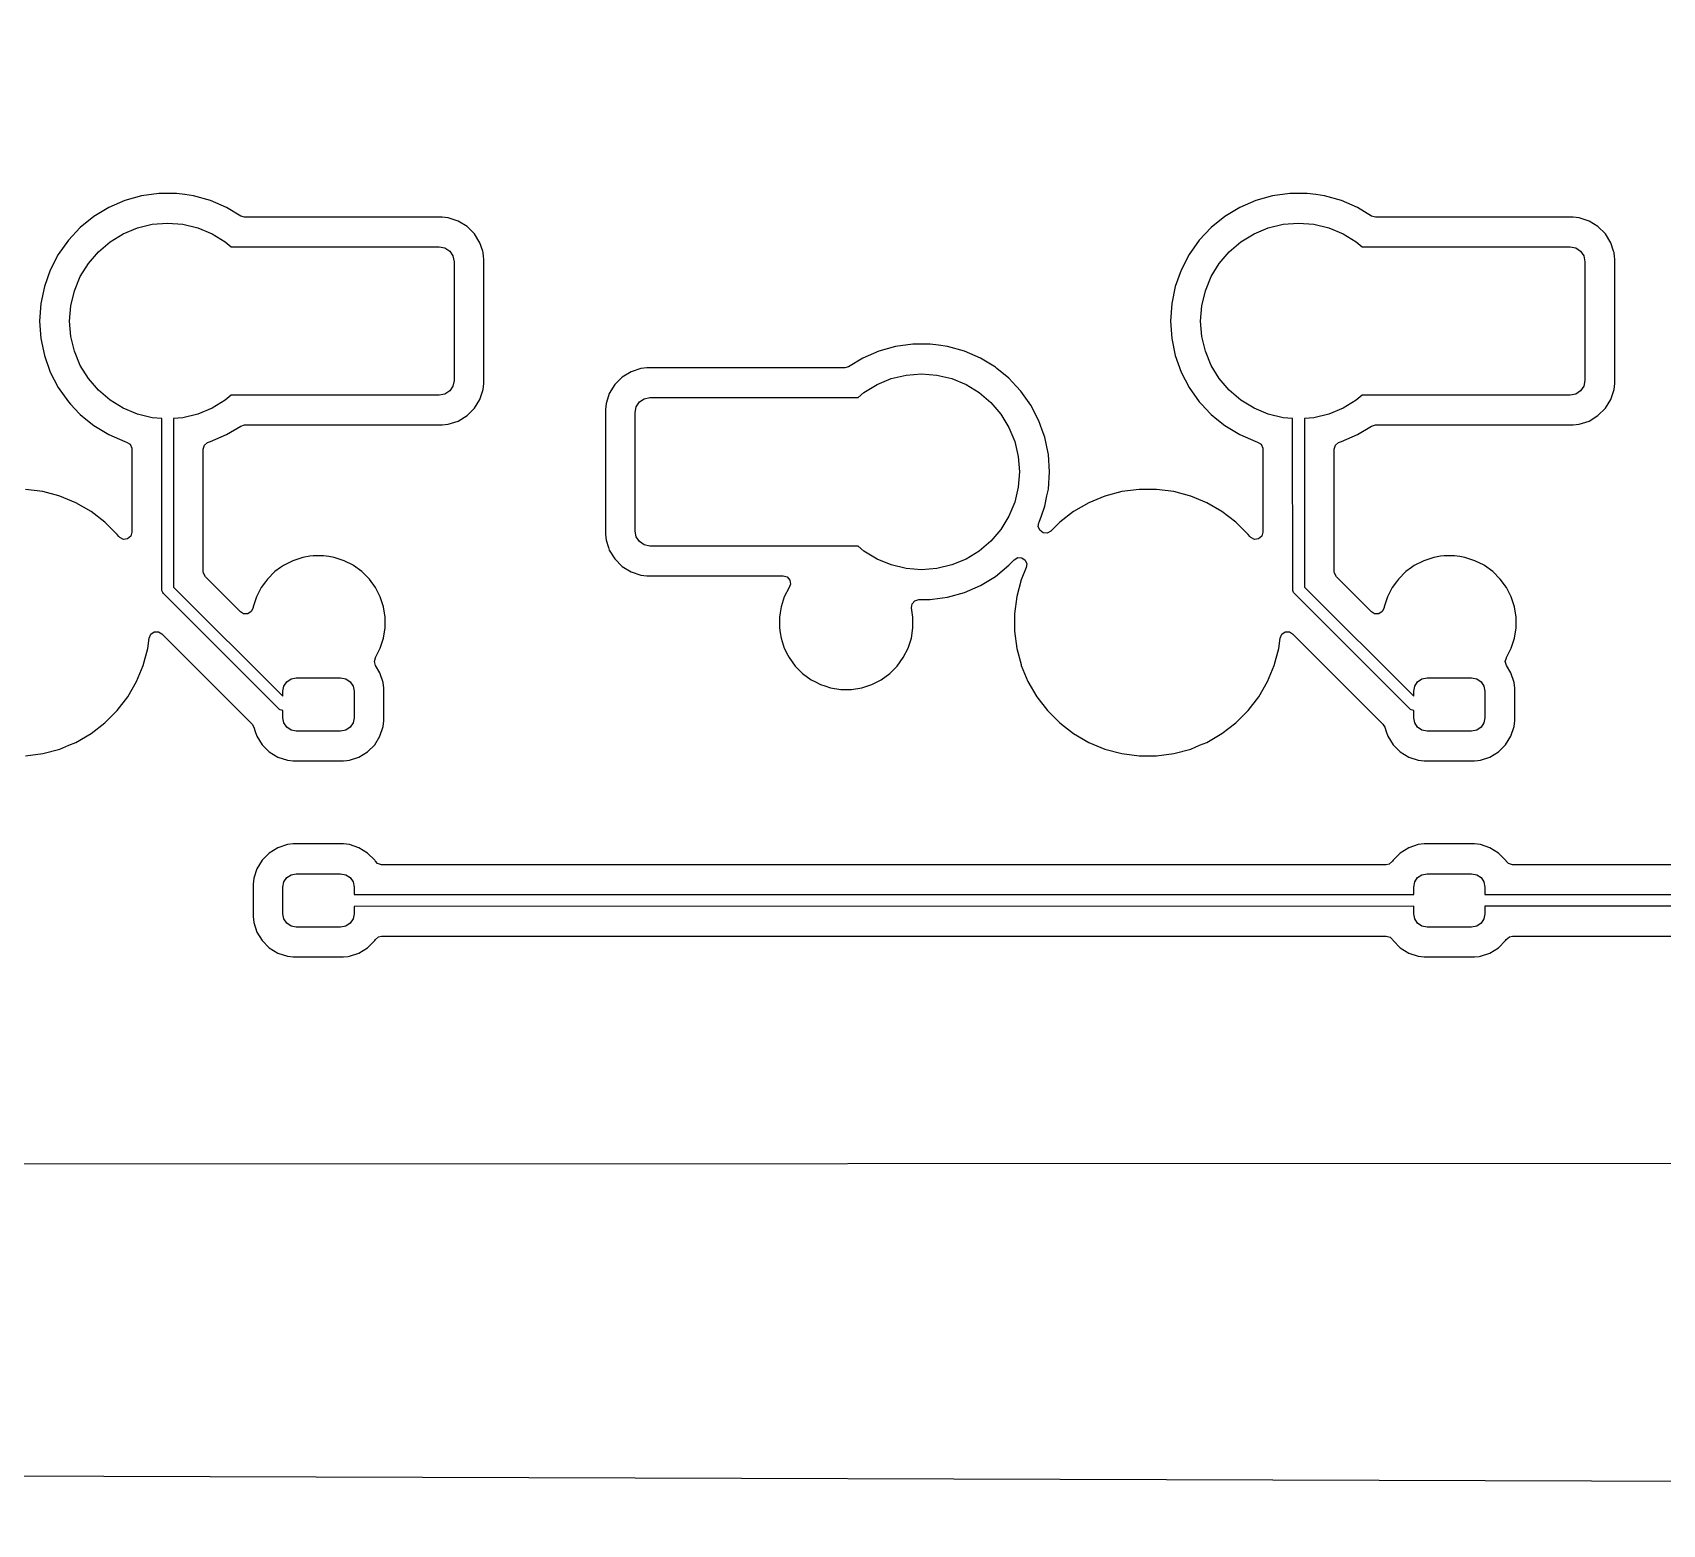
# Model space of a CAD drawing. Header units: millimetres. Extents: x 46 to 4458, y 59 to 1499.
# Drawn here: x 1655.9 to 1683.35, y 832.69 to 857.83 of the extents above; entities that cross this region are included whole.
import ezdxf

# ---------------------------------------------------------------- set-up
doc = ezdxf.new("R2010")
doc.units = ezdxf.units.MM
doc.layers.add('BLACK', color=7, linetype='Continuous')

msp = doc.modelspace()

# ---------------------------------------------------------------- linework, layer by layer
msp.add_lwpolyline([(1739.51188, 833.25441), (1638.06271, 833.5564), (1638.38771, 944.69762), (2107.13583, 944.69762), (2107.13583, 832.69492), (1950.85196, 832.69492)])
at = {"layer": 'BLACK', "linetype": 'Continuous'}
for p, q in [((1657.45127, 854.99795), (1657.18144, 854.88075)), ((1657.73456, 855.07733), (1657.45127, 854.99795)), ((1658.02602, 855.11739), (1657.73456, 855.07733)), ((1657.73456, 855.07733), (1657.73456, 855.07733)), ((1658.32022, 855.11739), (1658.02602, 855.11739)), ((1658.02602, 855.11739), (1658.02602, 855.11739)), ((1658.46595, 855.09736), (1658.32022, 855.11739)), ((1658.32022, 855.11739), (1658.32022, 855.11739)), ((1658.61167, 855.07733), (1658.46595, 855.09736)), ((1658.61168, 855.07733), (1658.61167, 855.07733)), ((1658.89496, 854.99795), (1658.61168, 855.07733)), ((1658.61168, 855.07733), (1658.61168, 855.07733)), ((1659.16479, 854.88075), (1658.89496, 854.99795)), ((1676.50127, 854.99795), (1676.23144, 854.88075)), ((1676.78456, 855.07733), (1676.50127, 854.99795)), ((1677.07602, 855.11739), (1676.78456, 855.07733)), ((1676.78456, 855.07733), (1676.78456, 855.07733)), ((1677.37022, 855.11739), (1677.07602, 855.11739)), ((1677.07602, 855.11739), (1677.07602, 855.11739)), ((1677.51595, 855.09736), (1677.37022, 855.11739)), ((1677.37022, 855.11739), (1677.37022, 855.11739)), ((1677.66167, 855.07733), (1677.51595, 855.09736)), ((1677.66168, 855.07733), (1677.66167, 855.07733)), ((1677.94496, 854.99795), (1677.66168, 855.07733)), ((1677.66168, 855.07733), (1677.66168, 855.07733)), ((1678.21479, 854.88075), (1677.94496, 854.99795)), ((1656.93007, 854.72789), (1656.70186, 854.54223)), ((1657.18144, 854.88075), (1656.93007, 854.72789)), ((1657.18144, 854.88075), (1657.18144, 854.88075)), ((1657.915, 854.59657), (1658.17312, 854.61689)), ((1658.17312, 854.61689), (1658.43124, 854.59657)), ((1659.1648, 854.88075), (1659.16479, 854.88075)), ((1659.40375, 854.73544), (1659.1648, 854.88075)), ((1659.46818, 854.71739), (1659.40375, 854.73544)), ((1660.84599, 854.71739), (1659.46818, 854.71739)), ((1660.846, 854.71739), (1660.84599, 854.71739)), ((1662.79813, 854.71739), (1660.846, 854.71739)), ((1662.79814, 854.71739), (1662.79813, 854.71739)), ((1662.90091, 854.70689), (1662.79814, 854.71739)), ((1662.90092, 854.70689), (1662.90091, 854.70689)), ((1663.06745, 854.6517), (1662.90092, 854.70689)), ((1663.21678, 854.5596), (1663.06745, 854.6517)), ((1675.98007, 854.72789), (1675.75186, 854.54223)), ((1676.23144, 854.88075), (1675.98007, 854.72789)), ((1676.23144, 854.88075), (1676.23144, 854.88075)), ((1676.965, 854.59657), (1677.22312, 854.61689)), ((1677.22312, 854.61689), (1677.48124, 854.59657)), ((1678.2148, 854.88075), (1678.21479, 854.88075)), ((1678.45375, 854.73544), (1678.2148, 854.88075)), ((1678.51818, 854.71739), (1678.45375, 854.73544)), ((1679.89599, 854.71739), (1678.51818, 854.71739)), ((1679.896, 854.71739), (1679.89599, 854.71739)), ((1681.84813, 854.71739), (1679.896, 854.71739)), ((1681.84814, 854.71739), (1681.84813, 854.71739)), ((1681.95091, 854.70689), (1681.84814, 854.71739)), ((1681.95092, 854.70689), (1681.95091, 854.70689)), ((1682.11745, 854.6517), (1681.95092, 854.70689)), ((1682.26678, 854.5596), (1682.11745, 854.6517)), ((1656.70186, 854.54223), (1656.50105, 854.32721)), ((1657.20327, 854.30177), (1657.42404, 854.43705)), ((1657.42404, 854.43705), (1657.66324, 854.53613)), ((1657.66324, 854.53613), (1657.915, 854.59657)), ((1658.43124, 854.59657), (1658.683, 854.53613)), ((1658.683, 854.53613), (1658.9222, 854.43705)), ((1658.9222, 854.43705), (1659.14297, 854.30177)), ((1663.34083, 854.43554), (1663.21678, 854.5596)), ((1663.43293, 854.28622), (1663.34083, 854.43554)), ((1675.75186, 854.54223), (1675.55105, 854.32721)), ((1676.25327, 854.30177), (1676.47404, 854.43705)), ((1676.47404, 854.43705), (1676.71324, 854.53613)), ((1676.71324, 854.53613), (1676.965, 854.59657)), ((1677.48124, 854.59657), (1677.733, 854.53613)), ((1677.733, 854.53613), (1677.9722, 854.43705)), ((1677.9722, 854.43705), (1678.19297, 854.30177)), ((1682.39083, 854.43554), (1682.26678, 854.5596)), ((1682.48293, 854.28622), (1682.39083, 854.43554)), ((1656.3314, 854.08687), (1656.19605, 853.82565)), ((1656.50105, 854.32721), (1656.3314, 854.08687)), ((1656.3314, 854.08687), (1656.3314, 854.08687)), ((1656.83824, 853.93673), (1657.00639, 854.13361)), ((1657.00639, 854.13361), (1657.20327, 854.30177)), ((1659.14297, 854.30177), (1659.24234, 854.21689)), ((1659.24234, 854.21689), (1660.79812, 854.21689)), ((1660.79812, 854.21689), (1662.74812, 854.21689)), ((1662.74812, 854.21689), (1662.84379, 854.19786)), ((1662.84379, 854.19786), (1662.9249, 854.14366)), ((1662.9249, 854.14366), (1662.97909, 854.06256)), ((1663.48063, 854.14229), (1663.43293, 854.28622)), ((1663.48812, 854.11969), (1663.48063, 854.14229)), ((1663.48812, 854.11968), (1663.48812, 854.11969)), ((1663.49569, 854.0456), (1663.48812, 854.11968)), ((1675.3814, 854.08687), (1675.24605, 853.82565)), ((1675.55105, 854.32721), (1675.3814, 854.08687)), ((1675.3814, 854.08687), (1675.3814, 854.08687)), ((1675.88824, 853.93673), (1676.05639, 854.13361)), ((1676.05639, 854.13361), (1676.25327, 854.30177)), ((1678.19297, 854.30177), (1678.29234, 854.21689)), ((1678.29234, 854.21689), (1679.84812, 854.21689)), ((1679.84812, 854.21689), (1681.79812, 854.21689)), ((1681.79812, 854.21689), (1681.89379, 854.19786)), ((1681.89379, 854.19786), (1681.9749, 854.14366)), ((1681.9749, 854.14366), (1682.02909, 854.06256)), ((1682.53063, 854.14229), (1682.48293, 854.28622)), ((1682.53812, 854.11969), (1682.53063, 854.14229)), ((1682.53812, 854.11968), (1682.53812, 854.11969)), ((1682.54569, 854.0456), (1682.53812, 854.11968)), ((1656.19605, 853.82565), (1656.09753, 853.54845)), ((1656.70296, 853.71597), (1656.83824, 853.93673)), ((1662.97909, 854.06256), (1662.99812, 853.96689)), ((1662.99812, 853.96689), (1662.99812, 851.96689)), ((1663.49862, 854.0169), (1663.49569, 854.0456)), ((1663.49862, 851.91688), (1663.49862, 854.0169)), ((1675.24605, 853.82565), (1675.14753, 853.54845)), ((1675.75296, 853.71597), (1675.88824, 853.93673)), ((1682.02909, 854.06256), (1682.04812, 853.96689)), ((1682.04812, 853.96689), (1682.04812, 851.96689)), ((1682.54862, 854.0169), (1682.54569, 854.0456)), ((1682.54862, 851.91688), (1682.54862, 854.0169)), ((1656.09752, 853.54843), (1656.03767, 853.2604)), ((1656.09753, 853.54845), (1656.09752, 853.54843)), ((1656.60388, 853.47677), (1656.70296, 853.71597)), ((1675.14752, 853.54843), (1675.08767, 853.2604)), ((1675.14753, 853.54845), (1675.14752, 853.54843)), ((1675.65388, 853.47677), (1675.75296, 853.71597)), ((1656.03767, 853.2604), (1656.01759, 852.96689)), ((1656.03767, 853.2604), (1656.03767, 853.2604)), ((1656.54343, 853.225), (1656.60388, 853.47677)), ((1675.08767, 853.2604), (1675.06759, 852.96689)), ((1675.08767, 853.2604), (1675.08767, 853.2604)), ((1675.59343, 853.225), (1675.65388, 853.47677)), ((1656.52312, 852.96689), (1656.54343, 853.225)), ((1675.57312, 852.96689), (1675.59343, 853.225)), ((1656.01759, 852.96689), (1656.03767, 852.67338)), ((1656.54343, 852.70877), (1656.52312, 852.96689)), ((1656.60388, 852.45701), (1656.54343, 852.70877)), ((1675.06759, 852.96689), (1675.08767, 852.67338)), ((1675.59343, 852.70877), (1675.57312, 852.96689)), ((1675.65388, 852.45701), (1675.59343, 852.70877)), ((1656.03767, 852.67338), (1656.03767, 852.67337)), ((1656.03767, 852.67337), (1656.09752, 852.38534)), ((1656.70296, 852.2178), (1656.60388, 852.45701)), ((1670.15127, 852.45795), (1669.88144, 852.34075)), ((1670.43456, 852.53733), (1670.15127, 852.45795)), ((1670.72602, 852.57739), (1670.43456, 852.53733)), ((1670.43456, 852.53733), (1670.43456, 852.53733)), ((1671.02022, 852.57739), (1670.72602, 852.57739)), ((1670.72602, 852.57739), (1670.72602, 852.57739)), ((1671.15907, 852.5583), (1671.02022, 852.57739)), ((1671.02022, 852.57739), (1671.02022, 852.57739)), ((1671.31167, 852.53733), (1671.15907, 852.5583)), ((1671.31168, 852.53733), (1671.31167, 852.53733)), ((1671.59496, 852.45795), (1671.31168, 852.53733)), ((1671.31168, 852.53733), (1671.31168, 852.53733)), ((1671.86479, 852.34075), (1671.59496, 852.45795)), ((1675.08767, 852.67338), (1675.08767, 852.67337)), ((1675.08767, 852.67337), (1675.14752, 852.38534)), ((1675.75296, 852.2178), (1675.65388, 852.45701)), ((1656.09752, 852.38534), (1656.09753, 852.38533)), ((1656.09753, 852.38533), (1656.19605, 852.10813)), ((1656.83824, 851.99704), (1656.70296, 852.2178)), ((1666.14532, 852.16689), (1665.97879, 852.1117)), ((1666.2481, 852.17739), (1666.14532, 852.16689)), ((1666.14532, 852.16689), (1666.14532, 852.16689)), ((1666.24812, 852.17739), (1666.2481, 852.17739)), ((1669.57806, 852.17739), (1666.24812, 852.17739)), ((1669.64249, 852.19544), (1669.57806, 852.17739)), ((1669.88144, 852.34075), (1669.64249, 852.19544)), ((1669.88144, 852.34075), (1669.88144, 852.34075)), ((1671.8648, 852.34075), (1671.86479, 852.34075)), ((1672.11616, 852.18789), (1671.8648, 852.34075)), ((1672.11617, 852.18789), (1672.11616, 852.18789)), ((1672.13821, 852.16995), (1672.11617, 852.18789)), ((1672.11617, 852.18789), (1672.11617, 852.18789)), ((1672.34438, 852.00223), (1672.13821, 852.16995)), ((1675.14752, 852.38534), (1675.14753, 852.38533)), ((1675.14753, 852.38533), (1675.24605, 852.10813)), ((1675.88824, 851.99704), (1675.75296, 852.2178)), ((1656.19605, 852.10813), (1656.3314, 851.84691)), ((1657.00639, 851.80016), (1656.83824, 851.99704)), ((1662.97909, 851.87122), (1662.9249, 851.79011)), ((1662.99812, 851.96689), (1662.97909, 851.87122)), ((1663.48812, 851.81409), (1663.49862, 851.91688)), ((1665.70541, 851.89555), (1665.61331, 851.74622)), ((1665.82946, 852.0196), (1665.70541, 851.89555)), ((1665.97878, 852.1117), (1665.82946, 852.0196)), ((1665.97879, 852.1117), (1665.97878, 852.1117)), ((1669.90327, 851.76177), (1670.12404, 851.89705)), ((1670.12404, 851.89705), (1670.36324, 851.99613)), ((1670.36324, 851.99613), (1670.615, 852.05657)), ((1670.615, 852.05657), (1670.87312, 852.07689)), ((1670.87312, 852.07689), (1671.13124, 852.05657)), ((1671.13124, 852.05657), (1671.383, 851.99613)), ((1671.383, 851.99613), (1671.6222, 851.89705)), ((1671.6222, 851.89705), (1671.84297, 851.76177)), ((1672.34438, 852.00222), (1672.34438, 852.00223)), ((1672.46735, 851.87055), (1672.34438, 852.00222)), ((1672.34438, 852.00222), (1672.34438, 852.00222)), ((1672.54519, 851.78721), (1672.46735, 851.87055)), ((1675.24605, 852.10813), (1675.3814, 851.84691)), ((1676.05639, 851.80016), (1675.88824, 851.99704)), ((1682.02909, 851.87122), (1681.9749, 851.79011)), ((1682.04812, 851.96689), (1682.02909, 851.87122)), ((1682.53812, 851.81409), (1682.54862, 851.91688)), ((1656.3314, 851.84691), (1656.3314, 851.8469)), ((1656.3314, 851.8469), (1656.50105, 851.60656)), ((1656.50105, 851.60656), (1656.53792, 851.56709)), ((1657.20327, 851.63201), (1657.00639, 851.80016)), ((1657.42404, 851.49673), (1657.20327, 851.63201)), ((1659.14297, 851.63201), (1658.9222, 851.49673)), ((1659.24234, 851.71689), (1659.14297, 851.63201)), ((1660.69812, 851.71689), (1659.24234, 851.71689)), ((1662.74812, 851.71689), (1660.69812, 851.71689)), ((1662.84379, 851.73592), (1662.74812, 851.71689)), ((1662.9249, 851.79011), (1662.84379, 851.73592)), ((1663.34083, 851.49823), (1663.43293, 851.64755)), ((1663.43293, 851.64755), (1663.48812, 851.81409)), ((1665.60114, 851.70951), (1665.55812, 851.57968)), ((1665.6133, 851.74622), (1665.60114, 851.70951)), ((1665.61331, 851.74622), (1665.6133, 851.74622)), ((1666.06715, 851.52256), (1666.12134, 851.60366)), ((1666.12134, 851.60366), (1666.20245, 851.65786)), ((1666.20245, 851.65786), (1666.29812, 851.67689)), ((1666.29812, 851.67689), (1668.34812, 851.67689)), ((1668.34812, 851.67689), (1669.80389, 851.67689)), ((1669.80389, 851.67689), (1669.90327, 851.76177)), ((1671.84297, 851.76177), (1672.03985, 851.59361)), ((1672.71484, 851.54687), (1672.54519, 851.78721)), ((1675.3814, 851.84691), (1675.3814, 851.8469)), ((1675.3814, 851.8469), (1675.55105, 851.60656)), ((1675.55105, 851.60656), (1675.58792, 851.56709)), ((1676.25327, 851.63201), (1676.05639, 851.80016)), ((1676.47404, 851.49673), (1676.25327, 851.63201)), ((1678.19297, 851.63201), (1677.9722, 851.49673)), ((1678.29234, 851.71689), (1678.19297, 851.63201)), ((1679.74812, 851.71689), (1678.29234, 851.71689)), ((1681.79812, 851.71689), (1679.74812, 851.71689)), ((1681.89379, 851.73592), (1681.79812, 851.71689)), ((1681.9749, 851.79011), (1681.89379, 851.73592)), ((1682.39083, 851.49823), (1682.48293, 851.64755)), ((1682.48293, 851.64755), (1682.53812, 851.81409)), ((1656.53792, 851.56709), (1656.69006, 851.40418)), ((1656.69006, 851.40418), (1656.70186, 851.39155)), ((1656.70186, 851.39155), (1656.79502, 851.31576)), ((1657.66324, 851.39764), (1657.42404, 851.49673)), ((1657.915, 851.3372), (1657.66324, 851.39764)), ((1658.07381, 851.3247), (1657.915, 851.3372)), ((1658.07504, 848.42738), (1658.07381, 851.3247)), ((1658.43124, 851.3372), (1658.2719, 851.32466)), ((1658.2719, 851.32466), (1658.2731, 848.48567)), ((1658.683, 851.39764), (1658.43124, 851.3372)), ((1658.9222, 851.49673), (1658.683, 851.39764)), ((1663.06745, 851.28207), (1663.21678, 851.37418)), ((1663.21678, 851.37418), (1663.34083, 851.49823)), ((1665.55812, 851.57968), (1665.54762, 851.4769)), ((1665.54762, 851.4769), (1665.54762, 849.37689)), ((1665.55812, 851.57968), (1665.55812, 851.57968)), ((1665.55812, 851.57968), (1665.55812, 851.57968)), ((1666.04812, 851.42689), (1666.06715, 851.52256)), ((1666.04812, 849.42689), (1666.04812, 851.42689)), ((1672.03985, 851.59361), (1672.208, 851.39673)), ((1672.208, 851.39673), (1672.34328, 851.17597)), ((1672.71484, 851.54686), (1672.71484, 851.54687)), ((1672.71484, 851.54687), (1672.71484, 851.54687)), ((1672.85019, 851.28565), (1672.71484, 851.54686)), ((1675.58792, 851.56709), (1675.74006, 851.40418)), ((1675.74006, 851.40418), (1675.75186, 851.39155)), ((1675.75186, 851.39155), (1675.84502, 851.31576)), ((1676.71324, 851.39764), (1676.47404, 851.49673)), ((1676.965, 851.3372), (1676.71324, 851.39764)), ((1677.12381, 851.3247), (1676.965, 851.3372)), ((1677.12504, 848.42738), (1677.12381, 851.3247)), ((1677.48124, 851.3372), (1677.3219, 851.32466)), ((1677.3219, 851.32466), (1677.3231, 848.48567)), ((1677.733, 851.39764), (1677.48124, 851.3372)), ((1677.9722, 851.49673), (1677.733, 851.39764)), ((1682.11745, 851.28207), (1682.26678, 851.37418)), ((1682.26678, 851.37418), (1682.39083, 851.49823)), ((1656.79502, 851.31576), (1656.93007, 851.20589)), ((1656.93007, 851.20589), (1656.93007, 851.20589)), ((1656.93007, 851.20589), (1656.93007, 851.20589)), ((1656.93007, 851.20589), (1657.18144, 851.05303)), ((1657.18144, 851.05303), (1657.18144, 851.05303)), ((1657.18144, 851.05303), (1657.45128, 850.93582)), ((1658.89496, 850.93582), (1659.16479, 851.05302)), ((1659.16479, 851.05302), (1659.1648, 851.05303)), ((1659.1648, 851.05303), (1659.40375, 851.19834)), ((1659.1648, 851.05303), (1659.1648, 851.05303)), ((1659.40375, 851.19834), (1659.46818, 851.21639)), ((1659.46818, 851.21639), (1660.6481, 851.21639)), ((1660.6481, 851.21639), (1660.64811, 851.21639)), ((1660.64811, 851.21639), (1662.79813, 851.21639)), ((1662.79813, 851.21639), (1662.90092, 851.22689)), ((1662.90092, 851.22689), (1663.06745, 851.28207)), ((1672.34328, 851.17597), (1672.44236, 850.93677)), ((1672.90575, 851.12932), (1672.85019, 851.28565)), ((1672.94871, 851.00845), (1672.90575, 851.12932)), ((1675.84502, 851.31576), (1675.98007, 851.20589)), ((1675.98007, 851.20589), (1675.98007, 851.20589)), ((1675.98007, 851.20589), (1675.98007, 851.20589)), ((1675.98007, 851.20589), (1676.23144, 851.05303)), ((1676.23144, 851.05303), (1676.23144, 851.05303)), ((1676.23144, 851.05303), (1676.50128, 850.93582)), ((1677.94496, 850.93582), (1678.21479, 851.05302)), ((1678.21479, 851.05302), (1678.2148, 851.05303)), ((1678.2148, 851.05303), (1678.45375, 851.19834)), ((1678.2148, 851.05303), (1678.2148, 851.05303)), ((1678.45375, 851.19834), (1678.51818, 851.21639)), ((1678.51818, 851.21639), (1679.6981, 851.21639)), ((1679.6981, 851.21639), (1679.69811, 851.21639)), ((1679.69811, 851.21639), (1681.84813, 851.21639)), ((1681.84813, 851.21639), (1681.95092, 851.22689)), ((1681.95092, 851.22689), (1682.11745, 851.28207)), ((1657.45128, 850.93582), (1657.48207, 850.92719)), ((1657.48207, 850.92719), (1657.54132, 850.89015)), ((1657.54132, 850.89015), (1657.57113, 850.82696)), ((1657.57113, 850.82696), (1657.57262, 850.80779)), ((1657.57262, 850.80779), (1657.57262, 849.41141)), ((1658.77362, 850.80779), (1658.7933, 850.87483)), ((1658.77362, 849.37689), (1658.77362, 850.80779)), ((1658.7933, 850.87483), (1658.84611, 850.92058)), ((1658.84611, 850.92058), (1658.86417, 850.92719)), ((1658.86417, 850.92719), (1658.89496, 850.93582)), ((1658.89496, 850.93582), (1658.89496, 850.93582)), ((1672.44236, 850.93677), (1672.50281, 850.685)), ((1672.94871, 851.00843), (1672.94871, 851.00845)), ((1672.98195, 850.84849), (1672.94871, 851.00843)), ((1673.00857, 850.7204), (1672.98195, 850.84849)), ((1676.50128, 850.93582), (1676.53207, 850.92719)), ((1676.53207, 850.92719), (1676.59132, 850.89015)), ((1676.59132, 850.89015), (1676.62113, 850.82696)), ((1676.62113, 850.82696), (1676.62262, 850.80779)), ((1676.62262, 850.80779), (1676.62262, 849.41141)), ((1677.82362, 850.80779), (1677.8433, 850.87483)), ((1677.82362, 849.37689), (1677.82362, 850.80779)), ((1677.8433, 850.87483), (1677.89611, 850.92058)), ((1677.89611, 850.92058), (1677.91417, 850.92719)), ((1677.91417, 850.92719), (1677.94496, 850.93582)), ((1677.94496, 850.93582), (1677.94496, 850.93582)), ((1672.50281, 850.685), (1672.52312, 850.42689)), ((1673.02864, 850.42689), (1673.00857, 850.7204)), ((1672.52312, 850.42689), (1672.50281, 850.16877)), ((1673.00857, 850.13338), (1673.02864, 850.42689)), ((1656.07192, 850.09289), (1655.78024, 850.13129)), ((1656.33838, 850.02149), (1656.07192, 850.09289)), ((1656.07192, 850.09289), (1656.07192, 850.09289)), ((1656.07192, 850.09289), (1656.07192, 850.09289)), ((1656.35611, 850.01674), (1656.33838, 850.02149)), ((1656.62791, 849.90415), (1656.35611, 850.01674)), ((1672.50281, 850.16877), (1672.44236, 849.91701)), ((1672.94871, 849.84534), (1672.98532, 850.02149)), ((1672.98532, 850.02149), (1673.00857, 850.13338)), ((1673.96012, 850.01674), (1673.68832, 849.90415)), ((1674.24432, 850.09289), (1673.96012, 850.01674)), ((1674.536, 850.13129), (1674.24432, 850.09289)), ((1674.53601, 850.13129), (1674.536, 850.13129)), ((1674.83023, 850.13129), (1674.53601, 850.13129)), ((1674.53601, 850.13129), (1674.53601, 850.13129)), ((1674.83024, 850.13129), (1674.83023, 850.13129)), ((1674.83023, 850.13129), (1674.83023, 850.13129)), ((1675.12192, 850.09289), (1674.83024, 850.13129)), ((1675.38838, 850.02149), (1675.12192, 850.09289)), ((1675.12192, 850.09289), (1675.12192, 850.09289)), ((1675.12192, 850.09289), (1675.12192, 850.09289)), ((1675.40611, 850.01674), (1675.38838, 850.02149)), ((1675.67791, 849.90415), (1675.40611, 850.01674)), ((1656.62793, 849.90415), (1656.62791, 849.90415)), ((1656.88271, 849.75705), (1656.62793, 849.90415)), ((1656.88272, 849.75704), (1656.88271, 849.75705)), ((1656.88271, 849.75705), (1656.88271, 849.75705)), ((1657.11613, 849.57794), (1656.88272, 849.75704)), ((1656.88272, 849.75704), (1656.88272, 849.75704)), ((1656.88272, 849.75704), (1656.88272, 849.75704)), ((1672.34328, 849.6778), (1672.208, 849.45704)), ((1672.44236, 849.91701), (1672.34328, 849.6778)), ((1672.85368, 849.57793), (1672.89166, 849.6848)), ((1672.89166, 849.6848), (1672.94871, 849.84533)), ((1672.94871, 849.84533), (1672.94871, 849.84534)), ((1672.94871, 849.84534), (1672.94871, 849.84534)), ((1673.43351, 849.75704), (1673.20011, 849.57794)), ((1673.43353, 849.75705), (1673.43351, 849.75704)), ((1673.68831, 849.90415), (1673.43353, 849.75705)), ((1673.68832, 849.90415), (1673.68831, 849.90415)), ((1675.67793, 849.90415), (1675.67791, 849.90415)), ((1675.93271, 849.75705), (1675.67793, 849.90415)), ((1675.93272, 849.75704), (1675.93271, 849.75705)), ((1675.93271, 849.75705), (1675.93271, 849.75705)), ((1676.16613, 849.57794), (1675.93272, 849.75704)), ((1675.93272, 849.75704), (1675.93272, 849.75704)), ((1675.93272, 849.75704), (1675.93272, 849.75704)), ((1657.11614, 849.57793), (1657.11613, 849.57794)), ((1657.32416, 849.3699), (1657.11614, 849.57793)), ((1657.57262, 849.41141), (1657.55293, 849.34437)), ((1666.06715, 849.33122), (1666.04812, 849.42689)), ((1672.208, 849.45704), (1672.03985, 849.26016)), ((1672.83901, 849.50704), (1672.84896, 849.56529)), ((1672.86343, 849.44158), (1672.83901, 849.50704)), ((1672.84896, 849.56529), (1672.85019, 849.56811)), ((1672.85019, 849.56812), (1672.85368, 849.57793)), ((1672.85019, 849.56811), (1672.85019, 849.56812)), ((1672.91936, 849.39971), (1672.86343, 849.44158)), ((1672.98905, 849.39472), (1672.91936, 849.39971)), ((1673.05038, 849.42821), (1672.98905, 849.39472)), ((1673.20011, 849.57794), (1673.05038, 849.42821)), ((1676.16614, 849.57793), (1676.16613, 849.57794)), ((1676.37416, 849.3699), (1676.16614, 849.57793)), ((1676.62262, 849.41141), (1676.60293, 849.34437)), ((1657.32417, 849.36989), (1657.32416, 849.3699)), ((1657.35024, 849.33592), (1657.32417, 849.36989)), ((1657.36742, 849.31769), (1657.35024, 849.33592)), ((1657.43097, 849.28867), (1657.36742, 849.31769)), ((1657.50013, 849.29861), (1657.43097, 849.28867)), ((1657.55293, 849.34437), (1657.50013, 849.29861)), ((1658.77362, 848.74698), (1658.77362, 849.37689)), ((1665.54762, 849.37689), (1665.54762, 849.37687)), ((1665.54762, 849.37687), (1665.55812, 849.27409)), ((1665.55812, 849.27409), (1665.55812, 849.27409)), ((1665.55812, 849.27409), (1665.59878, 849.15139)), ((1665.59878, 849.15139), (1665.61331, 849.10755)), ((1666.12134, 849.25011), (1666.06715, 849.33122)), ((1666.20245, 849.19592), (1666.12134, 849.25011)), ((1666.29812, 849.17689), (1666.20245, 849.19592)), ((1668.22312, 849.17689), (1666.29812, 849.17689)), ((1669.80389, 849.17689), (1668.22312, 849.17689)), ((1669.90327, 849.09201), (1669.80389, 849.17689)), ((1672.03985, 849.26016), (1671.84297, 849.09201)), ((1676.37417, 849.36989), (1676.37416, 849.3699)), ((1676.40024, 849.33592), (1676.37417, 849.36989)), ((1676.41742, 849.31769), (1676.40024, 849.33592)), ((1676.48097, 849.28867), (1676.41742, 849.31769)), ((1676.55013, 849.29861), (1676.48097, 849.28867)), ((1676.60293, 849.34437), (1676.55013, 849.29861)), ((1677.82362, 848.74698), (1677.82362, 849.37689)), ((1660.12323, 848.8495), (1660.07416, 848.81385)), ((1660.28108, 848.92993), (1660.12323, 848.8495)), ((1660.44956, 848.98467), (1660.28108, 848.92993)), ((1660.28108, 848.92993), (1660.28108, 848.92993)), ((1660.56621, 849.00315), (1660.44956, 848.98467)), ((1660.62454, 849.01239), (1660.56621, 849.00315)), ((1660.8017, 849.01239), (1660.62454, 849.01239)), ((1660.88919, 848.99853), (1660.8017, 849.01239)), ((1660.97668, 848.98467), (1660.88919, 848.99853)), ((1661.14516, 848.92993), (1660.97668, 848.98467)), ((1661.29898, 848.85155), (1661.14516, 848.92993)), ((1661.14516, 848.92993), (1661.14516, 848.92993)), ((1661.30301, 848.8495), (1661.29898, 848.85155)), ((1661.44633, 848.74537), (1661.30301, 848.8495)), ((1665.61331, 849.10755), (1665.70541, 848.95823)), ((1665.70541, 848.95823), (1665.82946, 848.83418)), ((1670.12404, 848.95673), (1669.90327, 849.09201)), ((1670.36324, 848.85764), (1670.12404, 848.95673)), ((1670.615, 848.7972), (1670.36324, 848.85764)), ((1671.383, 848.85764), (1671.13124, 848.7972)), ((1671.6222, 848.95673), (1671.383, 848.85764)), ((1671.84297, 849.09201), (1671.6222, 848.95673)), ((1672.11617, 848.66589), (1672.34438, 848.85155)), ((1672.34438, 848.85155), (1672.43261, 848.94602)), ((1672.43261, 848.94602), (1672.49275, 848.98158)), ((1672.49275, 848.98158), (1672.56257, 848.97898)), ((1672.56257, 848.97898), (1672.6199, 848.93904)), ((1672.6199, 848.93904), (1672.64654, 848.87445)), ((1672.64654, 848.87445), (1672.63779, 848.81393)), ((1679.17323, 848.8495), (1679.12416, 848.81385)), ((1679.33108, 848.92993), (1679.17323, 848.8495)), ((1679.49956, 848.98467), (1679.33108, 848.92993)), ((1679.33108, 848.92993), (1679.33108, 848.92993)), ((1679.61621, 849.00315), (1679.49956, 848.98467)), ((1679.67454, 849.01239), (1679.61621, 849.00315)), ((1679.8517, 849.01239), (1679.67454, 849.01239)), ((1679.93919, 848.99853), (1679.8517, 849.01239)), ((1680.02668, 848.98467), (1679.93919, 848.99853)), ((1680.19516, 848.92993), (1680.02668, 848.98467)), ((1680.34898, 848.85155), (1680.19516, 848.92993)), ((1680.19516, 848.92993), (1680.19516, 848.92993)), ((1680.35301, 848.8495), (1680.34898, 848.85155)), ((1680.49633, 848.74537), (1680.35301, 848.8495)), ((1658.77645, 848.72063), (1658.77362, 848.74698)), ((1658.80994, 848.6593), (1658.77645, 848.72063)), ((1659.4027, 848.06654), (1658.80994, 848.6593)), ((1659.82224, 848.57551), (1659.75051, 848.47678)), ((1659.85464, 848.6201), (1659.82224, 848.57551)), ((1659.9799, 848.74537), (1659.85464, 848.6201)), ((1659.85464, 848.6201), (1659.85464, 848.6201)), ((1659.85464, 848.6201), (1659.85464, 848.6201)), ((1659.97991, 848.74537), (1659.9799, 848.74537)), ((1659.9799, 848.74537), (1659.9799, 848.74537)), ((1660.07416, 848.81385), (1659.97991, 848.74537)), ((1661.5716, 848.6201), (1661.44633, 848.74537)), ((1661.67573, 848.47678), (1661.5716, 848.6201)), ((1665.82946, 848.83418), (1665.97879, 848.74207)), ((1665.97879, 848.74207), (1666.14532, 848.68689)), ((1666.14532, 848.68689), (1666.24811, 848.67639)), ((1666.24811, 848.67639), (1668.17524, 848.67639)), ((1668.17524, 848.67639), (1668.17525, 848.67639)), ((1668.17525, 848.67639), (1668.54217, 848.67639)), ((1668.54217, 848.67639), (1668.60921, 848.6567)), ((1668.60921, 848.6567), (1668.65496, 848.6039)), ((1668.65496, 848.6039), (1668.6649, 848.53474)), ((1670.87312, 848.77689), (1670.615, 848.7972)), ((1671.13124, 848.7972), (1670.87312, 848.77689)), ((1671.8648, 848.51303), (1672.11617, 848.66589)), ((1672.55327, 848.60988), (1672.47712, 848.32568)), ((1672.63779, 848.81393), (1672.55327, 848.60988)), ((1677.82645, 848.72063), (1677.82362, 848.74698)), ((1677.85994, 848.6593), (1677.82645, 848.72063)), ((1678.4527, 848.06654), (1677.85994, 848.6593)), ((1678.87224, 848.57551), (1678.80051, 848.47678)), ((1678.90464, 848.6201), (1678.87224, 848.57551)), ((1679.0299, 848.74537), (1678.90464, 848.6201)), ((1678.90464, 848.6201), (1678.90464, 848.6201)), ((1678.90464, 848.6201), (1678.90464, 848.6201)), ((1679.02991, 848.74537), (1679.0299, 848.74537)), ((1679.0299, 848.74537), (1679.0299, 848.74537)), ((1679.12416, 848.81385), (1679.02991, 848.74537)), ((1680.6216, 848.6201), (1680.49633, 848.74537)), ((1680.72573, 848.47678), (1680.6216, 848.6201)), ((1658.08997, 848.39133), (1658.07504, 848.42738)), ((1658.10241, 848.37618), (1658.08997, 848.39133)), ((1660.05756, 846.42374), (1658.10241, 848.37618)), ((1658.2731, 848.48567), (1660.11312, 846.64821)), ((1659.67008, 848.31893), (1659.61533, 848.15045)), ((1659.75051, 848.47678), (1659.67008, 848.31893)), ((1659.67008, 848.31893), (1659.67008, 848.31893)), ((1661.70403, 848.42125), (1661.67573, 848.47678)), ((1661.75616, 848.31893), (1661.70403, 848.42125)), ((1661.77682, 848.25534), (1661.75616, 848.31893)), ((1661.75616, 848.31893), (1661.75616, 848.31893)), ((1668.56008, 848.31893), (1668.50533, 848.15044)), ((1668.64051, 848.47678), (1668.56008, 848.31893)), ((1668.56008, 848.31893), (1668.56008, 848.31893)), ((1668.64249, 848.47951), (1668.64051, 848.47678)), ((1668.6649, 848.53474), (1668.64249, 848.47951)), ((1671.05528, 848.28121), (1671.31167, 848.31645)), ((1671.31167, 848.31645), (1671.59496, 848.39582)), ((1671.59496, 848.39582), (1671.8648, 848.51303)), ((1672.47712, 848.32568), (1672.43872, 848.034)), ((1677.13997, 848.39133), (1677.12504, 848.42738)), ((1677.15241, 848.37618), (1677.13997, 848.39133)), ((1679.10756, 846.42374), (1677.15241, 848.37618)), ((1677.3231, 848.48567), (1679.16312, 846.64821)), ((1678.72008, 848.31893), (1678.66533, 848.15045)), ((1678.80051, 848.47678), (1678.72008, 848.31893)), ((1678.72008, 848.31893), (1678.72008, 848.31893)), ((1680.75403, 848.42125), (1680.72573, 848.47678)), ((1680.80616, 848.31893), (1680.75403, 848.42125)), ((1680.82682, 848.25534), (1680.80616, 848.31893)), ((1680.80616, 848.31893), (1680.80616, 848.31893)), ((1659.45375, 848.03575), (1659.4027, 848.06654)), ((1659.52361, 848.03475), (1659.45375, 848.03575)), ((1659.58293, 848.07168), (1659.52361, 848.03475)), ((1659.61286, 848.13482), (1659.58293, 848.07168)), ((1659.61533, 848.15045), (1659.61286, 848.13482)), ((1661.81091, 848.15044), (1661.77682, 848.25534)), ((1661.83862, 847.97547), (1661.81091, 848.15044)), ((1668.48925, 848.0489), (1668.47762, 847.97547)), ((1668.50533, 848.15044), (1668.48925, 848.0489)), ((1670.70367, 848.13299), (1670.71262, 848.20228)), ((1670.72862, 847.97547), (1670.70367, 848.13299)), ((1670.71262, 848.20228), (1670.75762, 848.25573)), ((1670.75762, 848.25573), (1670.82437, 848.27637)), ((1670.82437, 848.27637), (1670.82614, 848.27639)), ((1670.82614, 848.27639), (1671.02022, 848.27639)), ((1671.02022, 848.27639), (1671.05528, 848.28121)), ((1672.43872, 848.034), (1672.43872, 848.03399)), ((1672.43872, 848.03399), (1672.43872, 847.73979)), ((1678.50375, 848.03575), (1678.4527, 848.06654)), ((1678.57361, 848.03475), (1678.50375, 848.03575)), ((1678.63293, 848.07168), (1678.57361, 848.03475)), ((1678.66286, 848.13482), (1678.63293, 848.07168)), ((1678.66533, 848.15045), (1678.66286, 848.13482)), ((1680.86091, 848.15044), (1680.82682, 848.25534)), ((1680.88862, 847.97547), (1680.86091, 848.15044)), ((1661.81091, 847.62333), (1661.83862, 847.79831)), ((1661.83862, 847.79831), (1661.83862, 847.97547)), ((1668.47762, 847.97547), (1668.47762, 847.79831)), ((1668.47762, 847.79831), (1668.49065, 847.71601)), ((1670.70091, 847.62333), (1670.72862, 847.79831)), ((1670.72862, 847.79831), (1670.72862, 847.97547)), ((1680.86091, 847.62333), (1680.88862, 847.79831)), ((1680.88862, 847.79831), (1680.88862, 847.97547)), ((1657.83912, 847.44809), (1657.86255, 847.6261)), ((1657.86255, 847.6261), (1657.89082, 847.69)), ((1657.89082, 847.69), (1657.94914, 847.72847)), ((1657.94914, 847.72847), (1658.01901, 847.7293)), ((1658.01901, 847.7293), (1658.07317, 847.6976)), ((1658.07317, 847.6976), (1659.59514, 846.17563)), ((1661.75616, 847.45485), (1661.81091, 847.62333)), ((1668.49065, 847.71601), (1668.50533, 847.62333)), ((1668.50533, 847.62333), (1668.56008, 847.45485)), ((1670.64616, 847.45485), (1670.70091, 847.62333)), ((1672.43872, 847.73979), (1672.43872, 847.73977)), ((1672.43872, 847.73977), (1672.4771, 847.44827)), ((1676.88912, 847.44809), (1676.91255, 847.6261)), ((1676.91255, 847.6261), (1676.94082, 847.69)), ((1676.94082, 847.69), (1676.99914, 847.72847)), ((1676.99914, 847.72847), (1677.06901, 847.7293)), ((1677.06901, 847.7293), (1677.12317, 847.6976)), ((1677.12317, 847.6976), (1678.64514, 846.17563)), ((1680.80616, 847.45485), (1680.86091, 847.62333)), ((1657.76297, 847.1639), (1657.83912, 847.44809)), ((1661.65557, 847.23138), (1661.67382, 847.29388)), ((1661.67401, 847.16399), (1661.65557, 847.23138)), ((1661.67382, 847.29388), (1661.67572, 847.29698)), ((1661.67572, 847.29698), (1661.67573, 847.297)), ((1661.67573, 847.297), (1661.75616, 847.45485)), ((1668.56008, 847.45485), (1668.56008, 847.45485)), ((1668.56008, 847.45485), (1668.62092, 847.33543)), ((1668.62092, 847.33543), (1668.64051, 847.297)), ((1668.64051, 847.297), (1668.74464, 847.15367)), ((1670.4616, 847.15367), (1670.56573, 847.297)), ((1670.56573, 847.297), (1670.64616, 847.45485)), ((1672.4771, 847.44827), (1672.47712, 847.44809)), ((1672.47712, 847.44809), (1672.54875, 847.18077)), ((1676.81297, 847.1639), (1676.88912, 847.44809)), ((1680.70557, 847.23138), (1680.72382, 847.29388)), ((1680.72401, 847.16399), (1680.70557, 847.23138)), ((1680.72382, 847.29388), (1680.72572, 847.29698)), ((1680.72572, 847.29698), (1680.72573, 847.297)), ((1680.72573, 847.297), (1680.80616, 847.45485)), ((1657.65148, 846.89474), (1657.76297, 847.16389)), ((1657.76297, 847.16389), (1657.76297, 847.1639)), ((1657.76297, 847.16389), (1657.76297, 847.16389)), ((1660.17902, 846.89099), (1660.25202, 846.93976)), ((1660.25202, 846.93976), (1660.33812, 846.95689)), ((1660.33812, 846.95689), (1661.08812, 846.95689)), ((1661.08812, 846.95689), (1661.17422, 846.93976)), ((1661.17422, 846.93976), (1661.24722, 846.89099)), ((1661.75012, 847.04059), (1661.67401, 847.16399)), ((1661.75012, 847.04058), (1661.75012, 847.04059)), ((1661.75012, 847.04059), (1661.75012, 847.04059)), ((1661.80347, 846.8796), (1661.75012, 847.04058)), ((1668.74464, 847.15367), (1668.86991, 847.0284)), ((1668.86991, 847.0284), (1669.01323, 846.92427)), ((1670.19301, 846.92427), (1670.33633, 847.0284)), ((1670.33633, 847.0284), (1670.4616, 847.15367)), ((1672.54875, 847.18077), (1672.55327, 847.16389)), ((1672.55327, 847.16389), (1672.66585, 846.89209)), ((1676.70148, 846.89474), (1676.81297, 847.16389)), ((1676.81297, 847.16389), (1676.81297, 847.1639)), ((1676.81297, 847.16389), (1676.81297, 847.16389)), ((1679.22902, 846.89099), (1679.30202, 846.93976)), ((1679.30202, 846.93976), (1679.38812, 846.95689)), ((1679.38812, 846.95689), (1680.13812, 846.95689)), ((1680.13812, 846.95689), (1680.22422, 846.93976)), ((1680.22422, 846.93976), (1680.29722, 846.89099)), ((1680.80012, 847.04059), (1680.72401, 847.16399)), ((1680.80012, 847.04058), (1680.80012, 847.04059)), ((1680.80012, 847.04059), (1680.80012, 847.04059)), ((1680.85347, 846.8796), (1680.80012, 847.04058)), ((1657.50327, 846.63729), (1657.65038, 846.89208)), ((1657.65038, 846.89208), (1657.65148, 846.89474)), ((1660.11312, 846.73189), (1660.13025, 846.81799)), ((1660.11312, 846.64821), (1660.11312, 846.73189)), ((1660.13025, 846.81799), (1660.17902, 846.89099)), ((1661.24722, 846.89099), (1661.29599, 846.81799)), ((1661.29599, 846.81799), (1661.31312, 846.73189)), ((1661.31312, 846.73189), (1661.31312, 846.28189)), ((1661.81362, 846.78023), (1661.80347, 846.8796)), ((1661.81362, 846.23354), (1661.81362, 846.78023)), ((1669.01323, 846.92427), (1669.0764, 846.89208)), ((1669.0764, 846.89208), (1669.17108, 846.84385)), ((1669.17108, 846.84385), (1669.17108, 846.84384)), ((1669.17108, 846.84384), (1669.24297, 846.82049)), ((1669.24297, 846.82049), (1669.33956, 846.7891)), ((1669.33956, 846.7891), (1669.51454, 846.76139)), ((1669.51454, 846.76139), (1669.51454, 846.76139)), ((1669.51454, 846.76139), (1669.6917, 846.76139)), ((1669.6917, 846.76139), (1669.86667, 846.7891)), ((1669.6917, 846.76139), (1669.6917, 846.76139)), ((1669.86667, 846.7891), (1670.03516, 846.84385)), ((1670.03516, 846.84385), (1670.19301, 846.92427)), ((1672.66585, 846.89209), (1672.66586, 846.89208)), ((1672.66586, 846.89208), (1672.81296, 846.6373)), ((1676.55327, 846.63729), (1676.70038, 846.89208)), ((1676.70038, 846.89208), (1676.70148, 846.89474)), ((1679.16312, 846.73189), (1679.18025, 846.81799)), ((1679.16312, 846.64821), (1679.16312, 846.73189)), ((1679.18025, 846.81799), (1679.22902, 846.89099)), ((1680.29722, 846.89099), (1680.34599, 846.81799)), ((1680.34599, 846.81799), (1680.36312, 846.73189)), ((1680.36312, 846.73189), (1680.36312, 846.28189)), ((1680.86362, 846.78023), (1680.85347, 846.8796)), ((1680.86362, 846.23354), (1680.86362, 846.78023)), ((1657.11613, 846.19584), (1657.32417, 846.40388)), ((1657.32417, 846.40388), (1657.50327, 846.63729)), ((1660.06812, 846.41937), (1660.05756, 846.42374)), ((1660.09361, 846.40881), (1660.06812, 846.41937)), ((1660.11312, 846.40689), (1660.09361, 846.40881)), ((1660.11312, 846.28189), (1660.11312, 846.40689)), ((1672.81296, 846.6373), (1672.81297, 846.63728)), ((1672.81297, 846.63728), (1672.99207, 846.40388)), ((1672.99207, 846.40388), (1672.99207, 846.40387)), ((1672.99207, 846.40387), (1673.2001, 846.19584)), ((1676.16613, 846.19584), (1676.37417, 846.40388)), ((1676.37417, 846.40388), (1676.55327, 846.63729)), ((1679.11812, 846.41937), (1679.10756, 846.42374)), ((1679.14361, 846.40881), (1679.11812, 846.41937)), ((1679.16312, 846.40689), (1679.14361, 846.40881)), ((1679.16312, 846.28189), (1679.16312, 846.40689)), ((1656.88272, 846.01673), (1657.11613, 846.19584)), ((1659.59514, 846.17563), (1659.62516, 846.12696)), ((1659.62516, 846.12696), (1659.64994, 846.05218)), ((1660.13025, 846.19578), (1660.11312, 846.28189)), ((1660.17902, 846.12279), (1660.13025, 846.19578)), ((1660.25202, 846.07401), (1660.17902, 846.12279)), ((1661.24722, 846.12279), (1661.17422, 846.07401)), ((1661.29599, 846.19578), (1661.24722, 846.12279)), ((1661.31312, 846.28189), (1661.29599, 846.19578)), ((1661.75012, 845.97319), (1661.80347, 846.13418)), ((1661.80347, 846.13418), (1661.81362, 846.23354)), ((1673.2001, 846.19584), (1673.20011, 846.19584)), ((1673.20011, 846.19584), (1673.28047, 846.13418)), ((1673.28047, 846.13418), (1673.43352, 846.01673)), ((1675.93272, 846.01673), (1676.16613, 846.19584)), ((1678.64514, 846.17563), (1678.67516, 846.12696)), ((1678.67516, 846.12696), (1678.69994, 846.05218)), ((1679.18025, 846.19578), (1679.16312, 846.28189)), ((1679.22902, 846.12279), (1679.18025, 846.19578)), ((1679.30202, 846.07401), (1679.22902, 846.12279)), ((1680.29722, 846.12279), (1680.22422, 846.07401)), ((1680.34599, 846.19578), (1680.29722, 846.12279)), ((1680.36312, 846.28189), (1680.34599, 846.19578)), ((1680.80012, 845.97319), (1680.85347, 846.13418)), ((1680.85347, 846.13418), (1680.86362, 846.23354)), ((1656.50727, 845.81965), (1656.62791, 845.86962)), ((1656.62791, 845.86962), (1656.62792, 845.86962)), ((1656.62792, 845.86963), (1656.88272, 846.01673)), ((1656.62792, 845.86962), (1656.62792, 845.86963)), ((1659.64994, 846.05218), (1659.67612, 845.97319)), ((1659.67612, 845.97319), (1659.67612, 845.97318)), ((1659.67612, 845.97318), (1659.76515, 845.82885)), ((1660.33812, 846.05689), (1660.25202, 846.07401)), ((1661.08812, 846.05689), (1660.33812, 846.05689)), ((1661.17422, 846.07401), (1661.08812, 846.05689)), ((1661.66109, 845.82884), (1661.75012, 845.97319)), ((1673.43352, 846.01673), (1673.43353, 846.01673)), ((1673.43353, 846.01673), (1673.68831, 845.86963)), ((1673.68831, 845.86963), (1673.68832, 845.86962)), ((1673.68832, 845.86962), (1673.96012, 845.75704)), ((1675.55727, 845.81965), (1675.67791, 845.86962)), ((1675.67791, 845.86962), (1675.67792, 845.86962)), ((1675.67792, 845.86963), (1675.93272, 846.01673)), ((1675.67792, 845.86962), (1675.67792, 845.86963)), ((1678.69994, 846.05218), (1678.72612, 845.97319)), ((1678.72612, 845.97319), (1678.72612, 845.97318)), ((1678.72612, 845.97318), (1678.81515, 845.82885)), ((1679.38812, 846.05689), (1679.30202, 846.07401)), ((1680.13812, 846.05689), (1679.38812, 846.05689)), ((1680.22422, 846.07401), (1680.13812, 846.05689)), ((1680.71109, 845.82884), (1680.80012, 845.97319)), ((1655.78023, 845.64249), (1656.07192, 845.68089)), ((1656.07192, 845.68089), (1656.35611, 845.75704)), ((1656.35611, 845.75704), (1656.50727, 845.81965)), ((1659.76515, 845.82885), (1659.76515, 845.82884)), ((1659.76515, 845.82884), (1659.88507, 845.70892)), ((1659.88507, 845.70892), (1659.88508, 845.70892)), ((1659.88508, 845.70892), (1660.02941, 845.61989)), ((1660.02941, 845.61989), (1660.02942, 845.61989)), ((1660.02942, 845.61989), (1660.02942, 845.61988)), ((1660.02942, 845.61988), (1660.19041, 845.56654)), ((1660.19041, 845.56654), (1660.28977, 845.55639)), ((1660.28977, 845.55639), (1661.13646, 845.55639)), ((1661.13646, 845.55639), (1661.13647, 845.55639)), ((1661.13647, 845.55639), (1661.19088, 845.56195)), ((1661.13647, 845.55639), (1661.13647, 845.55639)), ((1661.19088, 845.56195), (1661.23583, 845.56654)), ((1661.23583, 845.56654), (1661.39682, 845.61988)), ((1661.39682, 845.61988), (1661.54116, 845.70892)), ((1661.54116, 845.70892), (1661.66109, 845.82884)), ((1673.96012, 845.75704), (1673.96013, 845.75704)), ((1673.96013, 845.75704), (1673.96013, 845.75704)), ((1673.96013, 845.75704), (1674.24432, 845.68089)), ((1674.24432, 845.68089), (1674.53601, 845.64249)), ((1674.53601, 845.64249), (1674.53602, 845.64249)), ((1674.53602, 845.64249), (1674.83022, 845.64249)), ((1674.83022, 845.64249), (1674.83023, 845.64249)), ((1674.83023, 845.64249), (1675.12192, 845.68089)), ((1675.12192, 845.68089), (1675.40611, 845.75704)), ((1675.40611, 845.75704), (1675.55727, 845.81965)), ((1678.81515, 845.82885), (1678.81515, 845.82884)), ((1678.81515, 845.82884), (1678.93507, 845.70892)), ((1678.93507, 845.70892), (1678.93508, 845.70892)), ((1678.93508, 845.70892), (1679.07941, 845.61989)), ((1679.07941, 845.61989), (1679.07942, 845.61989)), ((1679.07942, 845.61989), (1679.07942, 845.61988)), ((1679.07942, 845.61988), (1679.24041, 845.56654)), ((1679.24041, 845.56654), (1679.33977, 845.55639)), ((1679.33977, 845.55639), (1680.18646, 845.55639)), ((1680.18646, 845.55639), (1680.18647, 845.55639)), ((1680.18647, 845.55639), (1680.24088, 845.56195)), ((1680.18647, 845.55639), (1680.18647, 845.55639)), ((1680.24088, 845.56195), (1680.28583, 845.56654)), ((1680.28583, 845.56654), (1680.44682, 845.61988)), ((1680.44682, 845.61988), (1680.59116, 845.70892)), ((1680.59116, 845.70892), (1680.71109, 845.82884)), ((1659.88507, 844.00486), (1659.76515, 843.88493)), ((1659.88508, 844.00486), (1659.88507, 844.00486)), ((1660.02941, 844.09389), (1659.88508, 844.00486)), ((1660.02942, 844.09389), (1660.02941, 844.09389)), ((1660.19041, 844.14724), (1660.02942, 844.09389)), ((1660.28976, 844.15739), (1660.19041, 844.14724)), ((1660.19041, 844.14724), (1660.19041, 844.14724)), ((1660.28978, 844.15739), (1660.28976, 844.15739)), ((1661.13647, 844.15739), (1660.28978, 844.15739)), ((1661.23583, 844.14724), (1661.13647, 844.15739)), ((1661.39681, 844.09389), (1661.23583, 844.14724)), ((1661.39682, 844.09389), (1661.39681, 844.09389)), ((1661.54116, 844.00486), (1661.39682, 844.09389)), ((1661.39682, 844.09389), (1661.39682, 844.09389)), ((1661.39682, 844.09389), (1661.39682, 844.09389)), ((1661.66109, 843.88493), (1661.54116, 844.00486)), ((1661.54116, 844.00486), (1661.54116, 844.00486)), ((1678.93507, 844.00486), (1678.81515, 843.88493)), ((1678.93508, 844.00486), (1678.93507, 844.00486)), ((1679.07941, 844.09389), (1678.93508, 844.00486)), ((1679.07942, 844.09389), (1679.07941, 844.09389)), ((1679.24041, 844.14724), (1679.07942, 844.09389)), ((1679.33976, 844.15739), (1679.24041, 844.14724)), ((1679.24041, 844.14724), (1679.24041, 844.14724)), ((1679.33978, 844.15739), (1679.33976, 844.15739)), ((1680.18647, 844.15739), (1679.33978, 844.15739)), ((1680.28583, 844.14724), (1680.18647, 844.15739)), ((1680.44681, 844.09389), (1680.28583, 844.14724)), ((1680.44682, 844.09389), (1680.44681, 844.09389)), ((1680.59116, 844.00486), (1680.44682, 844.09389)), ((1680.44682, 844.09389), (1680.44682, 844.09389)), ((1680.44682, 844.09389), (1680.44682, 844.09389)), ((1680.71109, 843.88493), (1680.59116, 844.00486)), ((1680.59116, 844.00486), (1680.59116, 844.00486)), ((1659.67612, 843.74058), (1659.62277, 843.5796)), ((1659.76515, 843.88493), (1659.67612, 843.74059)), ((1659.67612, 843.74059), (1659.67612, 843.74058)), ((1659.76515, 843.88493), (1659.76515, 843.88493)), ((1660.17902, 843.59099), (1660.25202, 843.63976)), ((1660.25202, 843.63976), (1660.33812, 843.65689)), ((1660.33812, 843.65689), (1661.08812, 843.65689)), ((1661.08812, 843.65689), (1661.17422, 843.63976)), ((1661.17422, 843.63976), (1661.24722, 843.59099)), ((1661.66981, 843.87078), (1661.66109, 843.88493)), ((1661.67258, 843.86629), (1661.66981, 843.87078)), ((1661.71108, 843.82707), (1661.67258, 843.86629)), ((1661.77812, 843.80739), (1661.71108, 843.82707)), ((1678.69812, 843.80739), (1661.77812, 843.80739)), ((1678.75171, 843.81957), (1678.69812, 843.80739)), ((1678.80365, 843.86629), (1678.75171, 843.81957)), ((1678.81515, 843.88493), (1678.80365, 843.86629)), ((1679.22902, 843.59099), (1679.30202, 843.63976)), ((1679.30202, 843.63976), (1679.38812, 843.65689)), ((1679.38812, 843.65689), (1680.13812, 843.65689)), ((1680.13812, 843.65689), (1680.22422, 843.63976)), ((1680.22422, 843.63976), (1680.29722, 843.59099)), ((1680.71981, 843.87078), (1680.71109, 843.88493)), ((1680.72258, 843.86629), (1680.71981, 843.87078)), ((1680.76108, 843.82707), (1680.72258, 843.86629)), ((1680.82812, 843.80739), (1680.76108, 843.82707)), ((1707.27312, 843.80739), (1680.82812, 843.80739)), ((1659.62277, 843.5796), (1659.61262, 843.48024)), ((1659.61262, 843.48024), (1659.61262, 842.93355)), ((1660.11312, 843.43189), (1660.13025, 843.51799)), ((1660.11312, 842.98189), (1660.11312, 843.43189)), ((1660.13025, 843.51799), (1660.17902, 843.59099)), ((1661.24722, 843.59099), (1661.29599, 843.51799)), ((1661.29599, 843.51799), (1661.31312, 843.43189)), ((1661.31312, 843.43189), (1661.31312, 843.30499)), ((1679.16312, 843.43189), (1679.18025, 843.51799)), ((1679.16312, 843.30571), (1679.16312, 843.43189)), ((1679.18025, 843.51799), (1679.22902, 843.59099)), ((1680.29722, 843.59099), (1680.34599, 843.51799)), ((1680.34599, 843.51799), (1680.36312, 843.43189)), ((1680.36312, 843.43189), (1680.36312, 843.30576)), ((1661.31312, 843.30499), (1679.16312, 843.30571)), ((1679.16312, 843.10763), (1661.31312, 843.10691)), ((1661.31312, 843.10691), (1661.31312, 842.98189)), ((1679.16312, 842.98189), (1679.16312, 843.10763)), ((1680.36312, 843.30576), (1707.73812, 843.30686)), ((1707.73812, 843.10878), (1680.36312, 843.10768)), ((1680.36312, 843.10768), (1680.36312, 842.98189)), ((1659.61262, 842.93355), (1659.61262, 842.93353)), ((1659.61262, 842.93353), (1659.62277, 842.83418)), ((1659.62277, 842.83418), (1659.62277, 842.83418)), ((1659.62277, 842.83418), (1659.67612, 842.67319)), ((1660.13025, 842.89578), (1660.11312, 842.98189)), ((1660.17902, 842.82279), (1660.13025, 842.89578)), ((1660.25202, 842.77401), (1660.17902, 842.82279)), ((1661.24722, 842.82279), (1661.17422, 842.77401)), ((1661.29599, 842.89578), (1661.24722, 842.82279)), ((1661.31312, 842.98189), (1661.29599, 842.89578)), ((1679.18025, 842.89578), (1679.16312, 842.98189)), ((1679.22902, 842.82279), (1679.18025, 842.89578)), ((1679.30202, 842.77401), (1679.22902, 842.82279)), ((1680.29722, 842.82279), (1680.22422, 842.77401)), ((1680.34599, 842.89578), (1680.29722, 842.82279)), ((1680.36312, 842.98189), (1680.34599, 842.89578)), ((1659.67612, 842.67319), (1659.67612, 842.67318)), ((1659.67612, 842.67318), (1659.76515, 842.52885)), ((1660.33812, 842.75689), (1660.25202, 842.77401)), ((1661.08812, 842.75689), (1660.33812, 842.75689)), ((1661.17422, 842.77401), (1661.08812, 842.75689)), ((1661.66109, 842.52884), (1661.67258, 842.54748)), ((1661.67258, 842.54748), (1661.72453, 842.59421)), ((1661.72453, 842.59421), (1661.77812, 842.60639)), ((1661.77812, 842.60639), (1678.69812, 842.60639)), ((1678.69812, 842.60639), (1678.76515, 842.5867)), ((1678.76515, 842.5867), (1678.80365, 842.54748)), ((1678.80365, 842.54748), (1678.80921, 842.53847)), ((1678.80921, 842.53847), (1678.81515, 842.52884)), ((1679.38812, 842.75689), (1679.30202, 842.77401)), ((1680.13812, 842.75689), (1679.38812, 842.75689)), ((1680.22422, 842.77401), (1680.13812, 842.75689)), ((1680.71109, 842.52884), (1680.72258, 842.54748)), ((1680.72258, 842.54748), (1680.77453, 842.59421)), ((1680.77453, 842.59421), (1680.82812, 842.60639)), ((1680.82812, 842.60639), (1707.27312, 842.60639)), ((1659.76515, 842.52885), (1659.76515, 842.52884)), ((1659.76515, 842.52884), (1659.88507, 842.40892)), ((1659.88507, 842.40892), (1659.88508, 842.40892)), ((1659.88508, 842.40892), (1660.02941, 842.31989)), ((1660.02941, 842.31989), (1660.02942, 842.31989)), ((1660.02942, 842.31989), (1660.02942, 842.31988)), ((1660.02942, 842.31988), (1660.19041, 842.26654)), ((1660.19041, 842.26654), (1660.28977, 842.25639)), ((1661.13647, 842.25639), (1661.21512, 842.26442)), ((1661.21512, 842.26442), (1661.23583, 842.26654)), ((1661.23583, 842.26654), (1661.39682, 842.31988)), ((1661.39682, 842.31988), (1661.54116, 842.40892)), ((1661.54116, 842.40892), (1661.66109, 842.52884)), ((1678.81515, 842.52884), (1678.93507, 842.40892)), ((1678.93507, 842.40892), (1678.93508, 842.40892)), ((1678.93508, 842.40892), (1679.07941, 842.31989)), ((1679.07941, 842.31989), (1679.07942, 842.31989)), ((1679.07942, 842.31989), (1679.07942, 842.31988)), ((1679.07942, 842.31988), (1679.24041, 842.26654)), ((1679.24041, 842.26654), (1679.33977, 842.25639)), ((1680.18647, 842.25639), (1680.26512, 842.26442)), ((1680.26512, 842.26442), (1680.28583, 842.26654)), ((1680.28583, 842.26654), (1680.44682, 842.31988)), ((1680.44682, 842.31988), (1680.59116, 842.40892)), ((1680.59116, 842.40892), (1680.71109, 842.52884)), ((1660.28977, 842.25639), (1661.13646, 842.25639)), ((1661.13646, 842.25639), (1661.13647, 842.25639)), ((1661.13647, 842.25639), (1661.13647, 842.25639)), ((1679.33977, 842.25639), (1680.18646, 842.25639)), ((1680.18646, 842.25639), (1680.18647, 842.25639)), ((1680.18647, 842.25639), (1680.18647, 842.25639)), ((1742.31452, 838.79366), (1646.63266, 838.76065))]:
    msp.add_line(p, q, dxfattribs=at)

doc.saveas('drawing.dxf')
